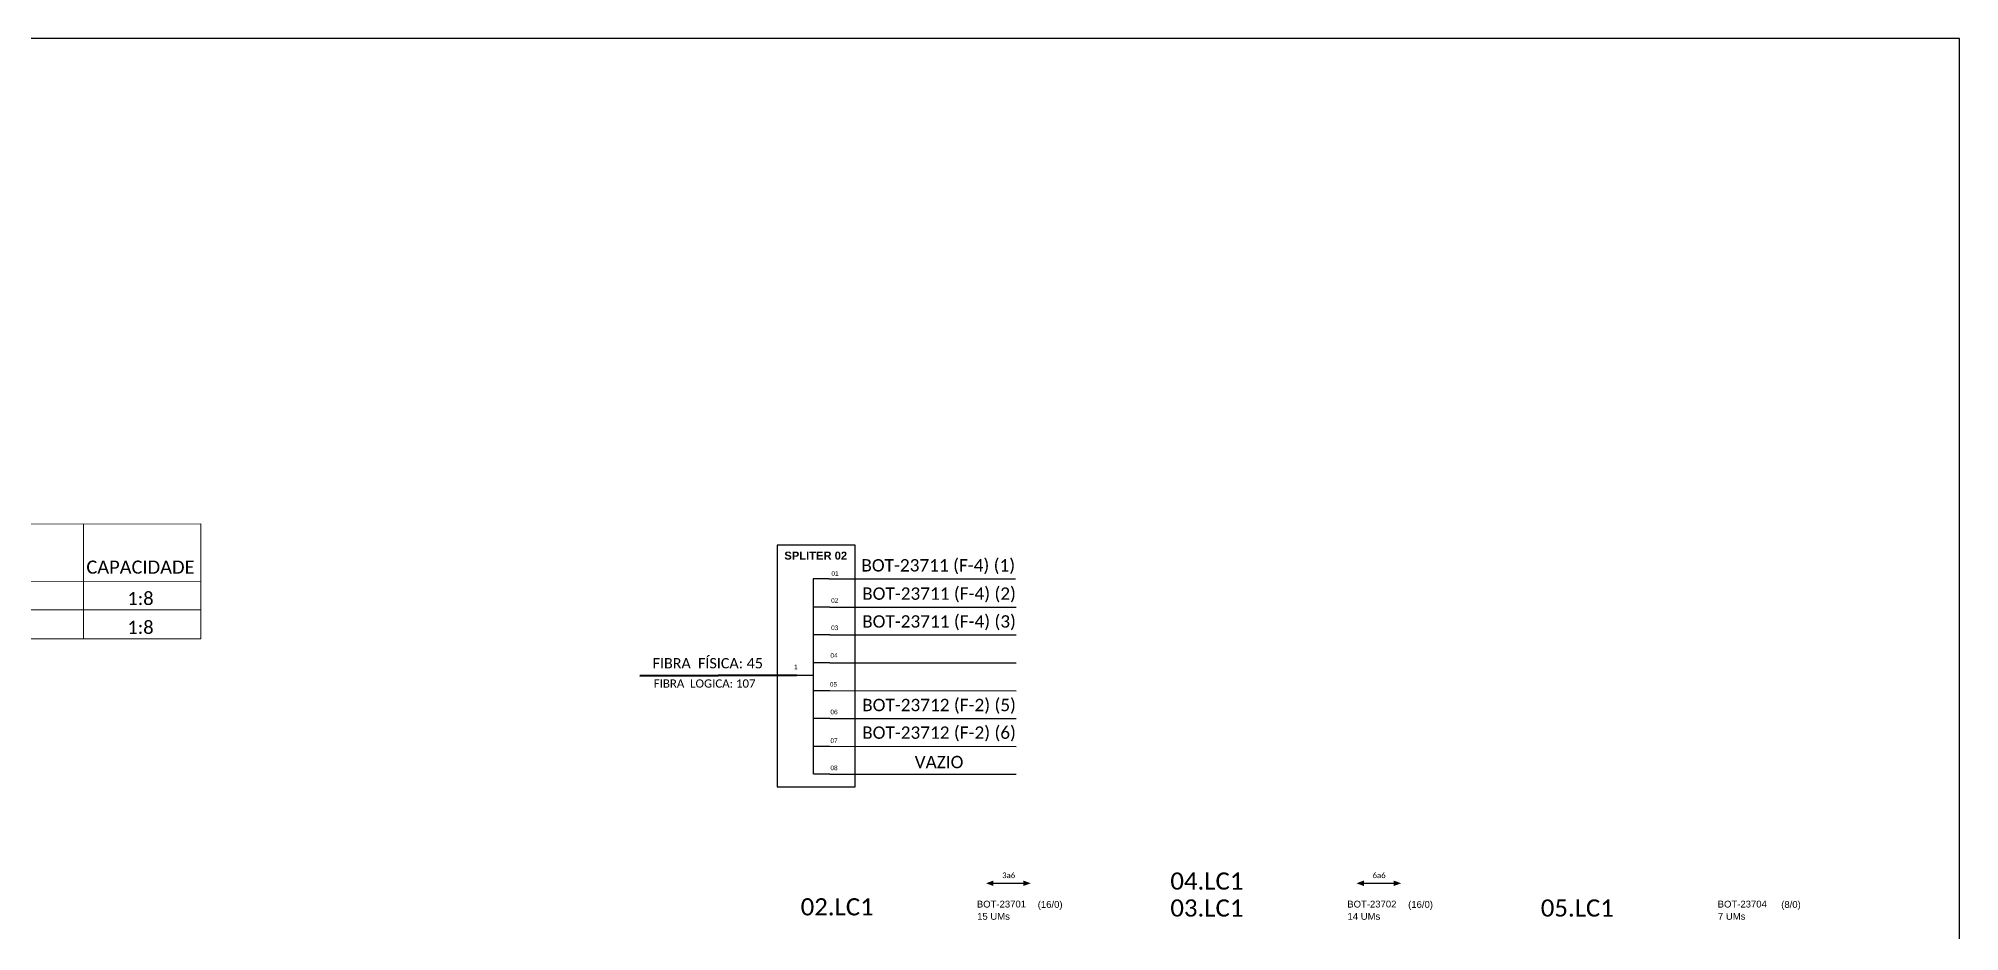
# Model space of a CAD drawing. Header units: millimetres. Extents: x 3188 to 4026, y 157 to 751.
# Drawn here: x 3600.2 to 4026.5, y 552.5 to 750.8 of the extents above; entities that cross this region are included whole.
import ezdxf
from ezdxf.enums import TextEntityAlignment as Align

# ---------------------------------------------------------------- set-up
doc = ezdxf.new("R2010")
doc.units = ezdxf.units.MM
doc.header["$LTSCALE"] = 0.1
doc.header["$MEASUREMENT"] = 0
for name, color, linetype, lineweight in [('(Notas)', 7, 'Continuous', 0), ("20.0-LEGENDA DOS CDO'S", 1, 'Continuous', 0), ('20.2-CDO_POSTE', 1, 'Continuous', 5), ('_NUMERAÇÃO_', 34, 'Continuous', 0)]:
    doc.layers.add(name, color=color, linetype=linetype, lineweight=lineweight)
doc.layers.add('SETA', color=7, linetype='Continuous')
doc.styles.add('ARIAL', font='arial.ttf')
doc.styles.get("Standard").update_dxf_attribs({"font": 'arial.ttf'})
doc.styles.add('WMF-Calibri0', font='calibri.ttf')

# ---------------------------------------------------------------- blocks, each defined once
blk = doc.blocks.new('CDOE-TEXTO PADRÃO')
at = {"layer": "20.0-LEGENDA DOS CDO'S", "color": 0, "style": 'ARIAL'}
for tag, p in [('CDO_N', (0.49, 7.39)), ('CORDOALHA', (0.5, 4.33)), ('SAP', (0.51, 1.67)), ('SPLITER_1', (0.59, -0.91)), ('SPLITER_2', (0.6, -3.55)), ('(XX-XX_F)S', (0.54, -8.29)), ('(XX-XX_L)S', (0.55, -10.83)), ('UMS', (0.55, -13.15))]:
    blk.add_attdef(tag, p, '', height=1.7, rotation=0.118, dxfattribs=at)
blk.add_attdef('FIBRAS_UTILIZADAS', text='', height=1.7, rotation=0.118, dxfattribs=at).set_placement((19.77, 7.43), align=Align.CENTER)

msp = doc.modelspace()

# ---------------------------------------------------------------- linework, layer by layer
at = {"layer": '(Notas)', "lineweight": 0}
msp.add_line((3610.19, 617.49), (3610.19, 642.97), dxfattribs=at)
msp.add_lwpolyline([(3636.19, 642.97), (3636.19, 617.5)], dxfattribs=at)
at = {"color": 7, "linetype": 'Continuous'}
for p, q in [((3772.07, 630.82), (3772.07, 587.39)), ((3775.58, 630.82), (3772.07, 630.82)), ((3775.76, 624.53), (3772.24, 624.53)), ((3775.76, 618.34), (3772.24, 618.34)), ((3775.76, 612.12), (3772.24, 612.12)), ((3768.42, 609.39), (3772.05, 609.39)), ((3775.76, 605.96), (3772.24, 605.96)), ((3775.76, 599.79), (3772.24, 599.79)), ((3775.76, 593.6), (3772.24, 593.6)), ((3775.76, 587.43), (3772.24, 587.43))]:
    msp.add_line(p, q, dxfattribs=at)
at = {"color": 10, "linetype": 'Continuous'}
for p, q in [((3775.58, 630.82), (3816.96, 630.8)), ((3775.76, 624.53), (3817.13, 624.52)), ((3775.76, 618.35), (3817.13, 618.34)), ((3775.76, 612.13), (3817.13, 612.12)), ((3775.76, 605.97), (3817.13, 605.96)), ((3775.76, 599.8), (3817.13, 599.79)), ((3775.76, 593.61), (3817.13, 593.6)), ((3775.76, 587.43), (3817.13, 587.41))]:
    msp.add_line(p, q, dxfattribs=at)
at = {"color": 1, "linetype": 'Continuous', "lineweight": 60}
msp.add_line((3768.42, 609.39), (3733.63, 609.28), dxfattribs=at)
msp.add_lwpolyline([(3187.9, 156.77), (4026.46, 156.77), (4026.46, 750.77), (3187.9, 750.77)], close=True)
at = {"color": 7}
msp.add_lwpolyline([(3764.1, 584.61), (3781.38, 584.61), (3781.38, 638.26), (3764.1, 638.26)], close=True, dxfattribs=at)
at = {"layer": '_NUMERAÇÃO_', "color": 0, "lineweight": 0}
for p, q in [((3636.19, 642.97), (3317.8, 642.83)), ((3636.19, 630.25), (3390.43, 630.12)), ((3636.19, 623.92), (3390.43, 623.78)), ((3636.19, 617.5), (3317.8, 617.33))]:
    msp.add_line(p, q, dxfattribs=at)
at = {"layer": 'SETA'}
for points in [[(3811.47, 563.19), (3819.33, 563.19)], [(3893.66, 563.19), (3901.52, 563.19)]]:
    msp.add_lwpolyline(points, dxfattribs=at)
for points in [[(3812.1, 563.81), (3810.43, 563.2), (3812.1, 562.59)], [(3818.7, 563.81), (3820.38, 563.2), (3818.7, 562.59)], [(3894.29, 563.81), (3892.62, 563.2), (3894.29, 562.59)], [(3900.89, 563.81), (3902.57, 563.2), (3900.89, 562.59)]]:
    msp.add_solid(points, dxfattribs=at)

# ---------------------------------------------------------------- block references
at = {"layer": '20.2-CDO_POSTE', "color": 7}
ref = msp.add_blockref('CDOE-TEXTO PADRÃO', (3814.89, 547.69), dxfattribs=dict(at, xscale=0.8887506952232798, yscale=0.8887506952260082, zscale=0.8887506952257936, rotation=359.9999999917914))
ref.add_attrib('CDO_N', 'BOT-23701', (3808.41, 557.81), dxfattribs={"layer": "20.0-LEGENDA DOS CDO'S", "color": 0, "height": 1.511, "rotation": 0.118, "style": 'ARIAL'})
ref.add_attrib('CORDOALHA', '15 UMs', (3808.47, 555.09), dxfattribs={"layer": "20.0-LEGENDA DOS CDO'S", "color": 0, "height": 1.511, "rotation": 0.118, "style": 'ARIAL'})
ref.add_attrib('FIBRAS_UTILIZADAS', '       (16/0)', dxfattribs={"layer": "20.0-LEGENDA DOS CDO'S", "color": 0, "height": 1.5108, "rotation": 0.118, "style": 'ARIAL'}).set_placement((3822.62, 557.74), align=Align.CENTER)
ref = msp.add_blockref('CDOE-TEXTO PADRÃO', (3897.08, 547.69), dxfattribs=dict(at, xscale=0.8887506952232798, yscale=0.8887506952260082, zscale=0.8887506952257936, rotation=359.9999999917914))
ref.add_attrib('CDO_N', 'BOT-23702', (3890.6, 557.81), dxfattribs={"layer": "20.0-LEGENDA DOS CDO'S", "color": 0, "height": 1.511, "rotation": 0.118, "style": 'ARIAL'})
ref.add_attrib('CORDOALHA', '14 UMs', (3890.66, 555.09), dxfattribs={"layer": "20.0-LEGENDA DOS CDO'S", "color": 0, "height": 1.511, "rotation": 0.118, "style": 'ARIAL'})
ref.add_attrib('FIBRAS_UTILIZADAS', '       (16/0)', dxfattribs={"layer": "20.0-LEGENDA DOS CDO'S", "color": 0, "height": 1.5108, "rotation": 0.118, "style": 'ARIAL'}).set_placement((3904.81, 557.74), align=Align.CENTER)
ref = msp.add_blockref('CDOE-TEXTO PADRÃO', (3979.28, 547.69), dxfattribs=dict(at, xscale=0.8887506952232798, yscale=0.8887506952260082, zscale=0.8887506952257936, rotation=359.9999999917914))
ref.add_attrib('CDO_N', 'BOT-23704', (3972.79, 557.81), dxfattribs={"layer": "20.0-LEGENDA DOS CDO'S", "color": 0, "height": 1.511, "rotation": 0.118, "style": 'ARIAL'})
ref.add_attrib('CORDOALHA', '7 UMs', (3972.85, 555.09), dxfattribs={"layer": "20.0-LEGENDA DOS CDO'S", "color": 0, "height": 1.511, "rotation": 0.118, "style": 'ARIAL'})
ref.add_attrib('FIBRAS_UTILIZADAS', '       (8/0)', dxfattribs={"layer": "20.0-LEGENDA DOS CDO'S", "color": 0, "height": 1.5108, "rotation": 0.118, "style": 'ARIAL'}).set_placement((3987, 557.74), align=Align.CENTER)

# ---------------------------------------------------------------- texts
at = {"color": 7, "linetype": 'Continuous', "lineweight": 0, "style": 'WMF-Calibri0'}
for s, p in [('CAPACIDADE', (3622.83, 633.39)), ('1:8', (3622.83, 626.43)), ('1:8', (3622.83, 620.02))]:
    msp.add_text(s, height=2.911, dxfattribs=at).set_placement(p, align=Align.MIDDLE_CENTER)
at = {"attachment_point": 5}
for s, insert, char_height, width in [('\\C10;\\fArial|b1|i0|c0|p34;SPLITER 02', (3772.66, 635.93), 1.7753, 17.28), ('\\C7;\\fCalibri|b0|i0|c0|p34;BOT-23711 (F-4) (1)', (3799.84, 633.49), 2.7432, 80.6352), ('\\C7;\\fArial|b0|i0|;\\H1.0273588255048;01 ', (3776.93, 631.96), 1.7753, 3.5602), ('\\C7;\\fCalibri|b0|i0|c0|p34;BOT-23711 (F-4) (2)', (3800.02, 627.21), 2.7432, 80.6352), ('\\C7;\\fArial|b0|i0|;\\H1.0273588255048;02 ', (3776.88, 625.96), 1.7753, 3.7582), ('{\\fCalibri|b0|i0|c0|p34;\\C7;BOT-23711 (F-4) (3)}', (3800.02, 621.03), 2.7432, 80.6352), ('\\C7;\\fArial|b0|i0|;\\H1.0273588255048;03 ', (3776.88, 619.91), 1.7753, 3.456), ('\\C7;\\fCalibri|b0|i0|c0|p34;FIBRA  FÍSICA: 45', (3748.7, 612.04), 2.2859, 34.56), ('\\C7;\\fArial|b0|i0|;\\H1.0273588255048;04 ', (3776.72, 613.77), 1.7753, 3.7582), ('\\C7;\\fArial|b0|i0|;\\H1.0273588255048;1', (3768.25, 611.22), 1.7753, 1.7584), ('\\C7;\\fCalibri|b0|i0|c0|p34;FIBRA  LOGICA: 107', (3748.01, 607.54), 1.8289, 34.56), ('\\C7;\\fArial|b0|i0|;\\H1.0273588255048;05 ', (3776.59, 607.35), 1.7753, 4.6222), ('\\C7;\\fArial|b0|i0|;\\H1.0273588255048;06 ', (3776.72, 601.22), 1.7753, 3.7582), ('{\\fCalibri|b0|i0|c0|p34;\\C1;BOT-23712 (F-2) (5)}', (3800.02, 602.48), 2.7432, 80.6352), ('{\\fCalibri|b0|i0|c0|p34;\\C1;BOT-23712 (F-2) (6)}', (3800.02, 596.35), 2.7432, 80.6352), ('\\C7;\\fArial|b0|i0|;\\H1.0273588255048;07 ', (3776.72, 594.85), 1.7753, 3.7582), ('\\C7;\\fArial|b0|i0|;\\H1.0273588255048;08 ', (3776.72, 588.81), 1.7753, 3.7582), ('\\C7;\\fCalibri|b0|i0|c0|p34;VAZIO', (3800.02, 590.1), 2.7432, 80.6352)]:
    msp.add_mtext(s, dxfattribs=dict(at, insert=insert, char_height=char_height, width=width))
at = {"char_height": 1.2435, "width": 23.1869, "attachment_point": 5, "rotation": 360}
for s, insert in [('\\C7;\\fCalibri|b0|i0|c0|p34;3a6', (3815.47, 564.96)), ('\\C7;\\fCalibri|b0|i0|c0|p34;6a6', (3897.66, 564.96))]:
    msp.add_mtext(s, dxfattribs=dict(at, insert=insert))
at = {"color": 7, "char_height": 3.8127, "width": 230.4002, "attachment_point": 5}
for s, insert in [('\\fCalibri|b0|i0|c0|p34;04.LC1', (3859.45, 563.67)), ('\\fCalibri|b0|i0|c0|p34;02.LC1', (3777.42, 557.95)), ('\\fCalibri|b0|i0|c0|p34;03.LC1', (3859.45, 557.69)), ('\\fCalibri|b0|i0|c0|p34;05.LC1', (3941.64, 557.69))]:
    msp.add_mtext(s, dxfattribs=dict(at, insert=insert))

doc.saveas('drawing.dxf')
